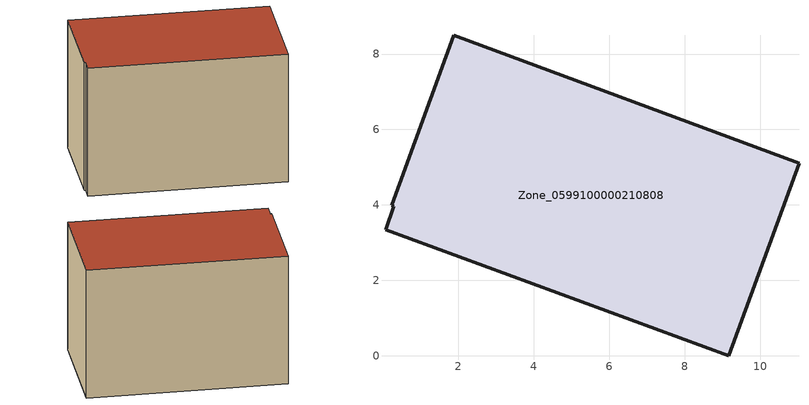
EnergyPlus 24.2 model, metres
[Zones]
Zone_0599100000210808
 floor ground (C_G): 0.07,3.35 0.29,3.96 0.23,3.99 1.88,8.5 11.03,5.1 9.16,0 z0
 wall outside (C_F): 9.16,0 11.03,5.1 1.88,8.5 0.23,3.99 0.29,3.96 0.07,3.35 9.16,0 z0:6.74
 roof outside (C_R): 0.29,3.96 0.07,3.35 9.16,0 11.03,5.1 1.88,8.5 0.23,3.99 z6.74
[BUILDING]
Pand.0599100000210808: North Axis=0; Terrain=City; Loads Convergence Tolerance Value=0.04; Temperature Convergence Tolerance Value=0.4; Solar Distribution=FullExterior; Maximum Number of Warmup Days=25; Minimum Number of Warmup Days=1
[Site:Location]
Rotterdam.The.Hague.AP_ZH_NLD Design_Conditions: Latitude=51.96; Longitude=4.45; Time Zone=1; Elevation=-4.5
[SITE:GROUNDTEMPERATURE:BUILDINGSURFACE]
18, 18, 18, 18, 18, 18, 18, 18, 18, 18, 18, 18
[MATERIAL] Thermal Absorptance=0.9; Solar Absorptance=0.7; Visible Absorptance=0.7
Name | Roughness | Thickness | Conductivity | Density | Specific Heat
G.TI.1946 | MediumSmooth | 0.15 | 1 | 540 | 1210
F.TI.1946 | Rough | 0.3 | 0.857143 | 1920 | 840
R.TI.1946 | MediumRough | 0.2 | 0.1 | 1500 | 1000
[CONSTRUCTION]
C_G: G.TI.1946
C_F: F.TI.1946
C_R: R.TI.1946
[ZONE]
Zone_0599100000210808: Type=1; Multiplier=1; Ceiling Height=Autocalculate; Volume=Autocalculate; Floor Area=autocalculate; Part of Total Floor Area=Yes
[ZONEINFILTRATION:DESIGNFLOWRATE]
Infil_Zone_0599100000210808: Zone or ZoneList or Space or SpaceList=Zone_0599100000210808; Schedule=AlwaysOn; Design Flow Rate Calculation Method=Flow/Area; Flow Rate per Floor Area=0.003; Constant Term Coefficient=1; Temperature Term Coefficient=0; Velocity Term Coefficient=0; Velocity Squared Term Coefficient=0
[HVACTEMPLATE:ZONE:IDEALLOADSAIRSYSTEM]
Zone_0599100000210808: Maximum Heating Supply Air Temperature=50; Minimum Cooling Supply Air Temperature=13; Maximum Heating Supply Air Humidity Ratio=0.0156; Minimum Cooling Supply Air Humidity Ratio=0.0077; Heating Limit=NoLimit; Cooling Limit=NoLimit; Dehumidification Control Type=ConstantSensibleHeatRatio; Cooling Sensible Heat Ratio=0.7; Dehumidification Setpoint=60; Humidification Control Type=None; Humidification Setpoint=30; Outdoor Air Method=None; Outdoor Air Flow Rate per Person=0.00944; Outdoor Air Flow Rate per Zone Floor Area=0; Outdoor Air Flow Rate per Zone=0; Demand Controlled Ventilation Type=None; Outdoor Air Economizer Type=NoEconomizer; Heat Recovery Type=None; Sensible Heat Recovery Effectiveness=0.7; Latent Heat Recovery Effectiveness=0.65
[ZONECONTROL:THERMOSTAT]
ThermostatControl_Zone_0599100000210808: Zone or ZoneList=Zone_0599100000210808; Control Type Schedule=DualSetpointControlType; Control 1=Thermostat_Zone_0599100000210808; Temperature Difference Between Cutout And Setpoint=0
[THERMOSTATSETPOINT:DUALSETPOINT]
Thermostat_Zone_0599100000210808: Heating Setpoint Temperature Schedule=HeatingSetpoint_Zone_0599100000210808; Cooling Setpoint Temperature Schedule=CoolingSetpoint_Zone_0599100000210808
[SCHEDULE:COMPACT]
HeatingSetpoint_Zone_0599100000210808: Through: 12/31, For: AllDays, Until: 24:00, 21
CoolingSetpoint_Zone_0599100000210808: Through: 12/31, For: AllDays, Until: 24:00, 24
DualSetpointControlType: Through: 12/31, For: AllDays, Until: 24:00, 4
AlwaysOn: Through: 12/31, For: AllDays, Until: 24:00, 1
